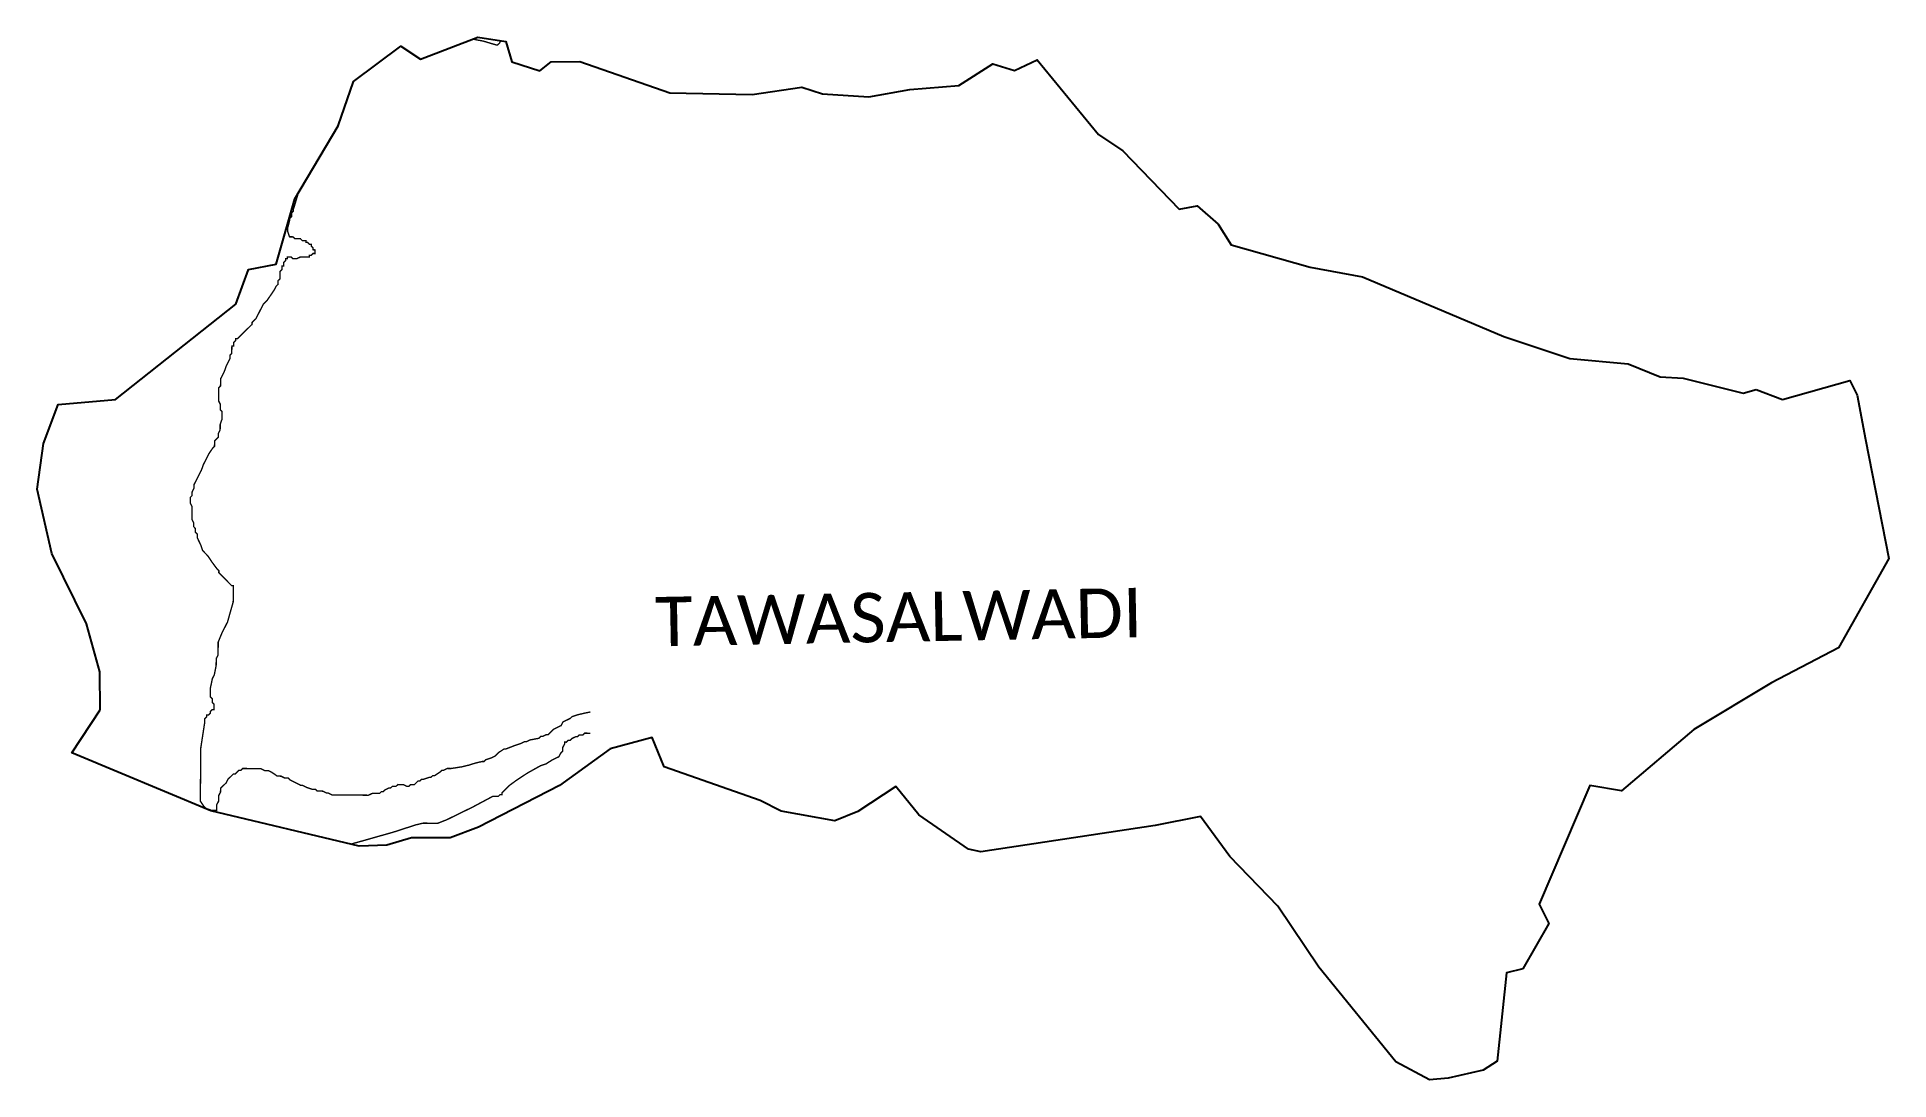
# Model space of a CAD drawing. Header units: metres. Extents: x 312772 to 316848, y 1913888 to 1916183.
import ezdxf

# ---------------------------------------------------------------- set-up
doc = ezdxf.new("R2010")
doc.units = ezdxf.units.M
for name, color, linetype in [('HAZARDS LINE', 1, 'Continuous'), ('village', 3, 'Continuous'), ('VILLAGE NAME', 250, 'Continuous')]:
    doc.layers.add(name, color=color, linetype=linetype)
doc.styles.get("Standard").update_dxf_attribs({"font": 'simplex.shx'})

msp = doc.modelspace()

# ---------------------------------------------------------------- linework, layer by layer
at = {"layer": 'HAZARDS LINE', "lineweight": 18, "const_width": 3.02}
for points in [[(313730.3, 1916178.3), (313753.5, 1916173.9), (313781.6, 1916165.6), (313785.6, 1916165.6), (313789.7, 1916169.5), (313792.3, 1916174.6)], [(313989.6, 1914697.6), (313977.5, 1914695.2), (313961.4, 1914691.4), (313949.3, 1914687.5), (313945.2, 1914683.5), (313929.1, 1914675.6), (313925, 1914667.6), (313908.8, 1914659.7), (313896.6, 1914647.7), (313892.6, 1914647.7), (313884.5, 1914643.8), (313880.5, 1914643.8), (313876.4, 1914639.8), (313856.3, 1914636), (313848.2, 1914632), (313844.2, 1914632.1), (313836.1, 1914628.1), (313824, 1914624.2), (313803.8, 1914616.3), (313799.8, 1914616.4), (313787.7, 1914608.4), (313779.5, 1914600.5), (313771.5, 1914596.5), (313759.4, 1914592.6), (313755.3, 1914588.6), (313751.3, 1914588.7), (313735.1, 1914584.8), (313723, 1914580.9), (313706.9, 1914577), (313682.7, 1914573.2), (313674.7, 1914573.3), (313666.6, 1914569.3), (313662.6, 1914569.3), (313658.5, 1914565.4), (313646.4, 1914557.4), (313642.4, 1914557.5), (313638.3, 1914553.5), (313634.3, 1914553.5), (313622.2, 1914549.6), (313618.2, 1914549.6), (313614.1, 1914545.6), (313610.1, 1914545.7), (313606, 1914541.7), (313602, 1914537.7), (313593.9, 1914537.8), (313589.9, 1914533.8), (313585.8, 1914533.8), (313577.8, 1914537.9), (313565.8, 1914538), (313561.7, 1914534), (313553.7, 1914534.1), (313549.6, 1914530.1), (313545.6, 1914530.2), (313537.5, 1914526.2), (313533.4, 1914522.2), (313529.4, 1914522.3), (313525.4, 1914518.3), (313509.3, 1914518.4), (313501.2, 1914514.5), (313420.7, 1914515.2), (313412.7, 1914519.3), (313408.7, 1914519.3), (313400.7, 1914523.4), (313388.6, 1914523.5), (313384.6, 1914527.6), (313376.6, 1914527.7), (313364.6, 1914531.8), (313356.6, 1914535.9), (313352.5, 1914535.9), (313328.5, 1914548.2), (313324.5, 1914552.3), (313316.5, 1914552.4), (313308.5, 1914556.4), (313300.4, 1914556.5), (313288.4, 1914564.7), (313280.4, 1914568.8), (313272.4, 1914568.8), (313264.4, 1914572.9), (313224.1, 1914573.3), (313220.1, 1914569.3), (313216.1, 1914569.4), (313212, 1914565.4), (313207.9, 1914561.4), (313203.9, 1914561.4), (313199.9, 1914557.4), (313195.8, 1914553.4), (313191.7, 1914549.5), (313187.7, 1914541.4), (313183.6, 1914537.5), (313179.5, 1914533.5), (313175.5, 1914529.5), (313175.4, 1914521.4), (313171.3, 1914513.4), (313171.2, 1914501.4), (313167.1, 1914493.4), (313167, 1914481.3), (313154.9, 1914481.4), (313142.9, 1914485.5), (313138.9, 1914489.6), (313131, 1914501.7), (313132, 1914618.4), (313140.6, 1914674.6), (313140.7, 1914682.7), (313144.7, 1914686.7), (313144.7, 1914690.7), (313148.8, 1914690.7), (313152.8, 1914694.7), (313152.9, 1914698.7), (313156.9, 1914702.7), (313160.9, 1914702.6), (313161.1, 1914714.7), (313157.1, 1914718.8), (313157.1, 1914726.8), (313153.2, 1914730.9), (313153.3, 1914751), (313157.5, 1914771.1), (313161.6, 1914779.1), (313165.8, 1914799.1), (313166, 1914815.2), (313170.1, 1914823.2), (313170.3, 1914851.4), (313178.6, 1914871.5), (313190.8, 1914895.5), (313203.3, 1914939.6), (313203.6, 1914975.8), (313199.6, 1914975.9), (313195.6, 1914979.9), (313191.6, 1914984), (313183.7, 1914992.1), (313179.7, 1914996.2), (313175.7, 1915000.2), (313171.7, 1915004.3), (313171.8, 1915008.3), (313167.8, 1915012.4), (313155.8, 1915028.6), (313147.9, 1915040.7), (313143.9, 1915044.8), (313136, 1915052.9), (313132, 1915065), (313128.1, 1915073.1), (313124.1, 1915081.2), (313124.2, 1915089.2), (313120.2, 1915093.3), (313120.3, 1915101.3), (313116.3, 1915105.4), (313116.4, 1915113.4), (313112.4, 1915121.5), (313112.7, 1915149.7), (313108.7, 1915157.8), (313108.8, 1915169.8), (313112.9, 1915173.8), (313113, 1915181.9), (313117.1, 1915189.9), (313117.1, 1915197.9), (313125.3, 1915213.9), (313129.4, 1915221.9), (313133.5, 1915230), (313137.7, 1915242), (313149.9, 1915266), (313158.1, 1915278), (313162.2, 1915282), (313162.3, 1915294.1), (313166.3, 1915298.1), (313170.4, 1915302), (313170.5, 1915310.1), (313174.6, 1915318.1), (313174.7, 1915330.2), (313178.8, 1915342.2), (313178.9, 1915358.3), (313175, 1915362.4), (313175.1, 1915374.4), (313171.1, 1915382.5), (313171.4, 1915410.7), (313175.4, 1915414.7), (313175.6, 1915430.7), (313183.8, 1915446.8), (313187.9, 1915458.8), (313192, 1915466.8), (313196.1, 1915474.8), (313196.2, 1915482.9), (313200.2, 1915486.9), (313200.4, 1915502.9), (313204.4, 1915502.9), (313204.5, 1915511), (313208.5, 1915514.9), (313208.6, 1915519), (313212.6, 1915518.9), (313216.6, 1915522.9), (313228.8, 1915534.9), (313245, 1915550.8), (313245.1, 1915554.8), (313249.1, 1915558.8), (313253.2, 1915562.8), (313261.4, 1915578.8), (313265.5, 1915586.9), (313269.6, 1915594.9), (313273.6, 1915598.8), (313277.7, 1915602.8), (313294, 1915626.8), (313298.1, 1915634.8), (313302.2, 1915638.8), (313302.2, 1915646.9), (313306.3, 1915650.9), (313306.4, 1915666.9), (313310.5, 1915670.9), (313310.6, 1915679), (313314.6, 1915678.9), (313314.7, 1915687), (313318.7, 1915691), (313318.8, 1915695), (313322.8, 1915695), (313322.8, 1915699), (313330.9, 1915698.9), (313334.8, 1915694.9), (313342.9, 1915694.8), (313351, 1915698.7), (313371.1, 1915698.6), (313371.1, 1915702.6), (313375.1, 1915702.5), (313379.2, 1915706.5), (313383.2, 1915706.5), (313383.3, 1915714.5), (313379.3, 1915714.6), (313379.3, 1915718.6), (313375.3, 1915722.7), (313375.4, 1915726.7), (313371.3, 1915726.7), (313367.4, 1915730.8), (313363.3, 1915730.8), (313363.4, 1915734.8), (313355.3, 1915734.9), (313351.3, 1915739), (313339.3, 1915739.1), (313335.3, 1915743.1), (313327.2, 1915743.2), (313323.3, 1915755.3), (313323.4, 1915763.4), (313327.6, 1915779.4), (313327.6, 1915783.4), (313331.7, 1915787.4), (313331.7, 1915795.5), (313335.8, 1915799.5), (313335.8, 1915803.5), (313346.6, 1915839.4)], [(313462.4, 1914406.9), (313488.2, 1914414), (313556.8, 1914433.5), (313605.2, 1914449.2), (313621.3, 1914453), (313653.5, 1914452.7), (313673.7, 1914460.6), (313697.9, 1914472.5), (313730.3, 1914488.3), (313774.7, 1914512), (313786.8, 1914511.9), (313790.8, 1914515.9), (313794.9, 1914515.8), (313794.9, 1914519.9), (313799, 1914523.9), (313811.1, 1914535.8), (313827.3, 1914547.7), (313851.6, 1914563.6), (313879.9, 1914579.4), (313892, 1914583.4), (313904.2, 1914591.3), (313912.2, 1914595.3), (313920.3, 1914599.2), (313924.4, 1914607.2), (313928.5, 1914611.2), (313928.6, 1914619.2), (313932.7, 1914627.3), (313932.7, 1914631.3), (313936.7, 1914631.2), (313940.8, 1914635.2), (313944.8, 1914635.2), (313948.9, 1914639.2), (313956.9, 1914643.1), (313961, 1914643.1), (313965, 1914647.1), (313973.1, 1914647), (313977.1, 1914651), (313989.2, 1914650.9)]]:
    msp.add_lwpolyline(points, dxfattribs=at)
at = {"layer": 'village', "flags": 128}
msp.add_lwpolyline([(316555.7, 1915407.2), (316613.4, 1915385.4)], dxfattribs=at)
at = {"layer": 'village', "color": 3, "true_color": 0x00ff00}
for points in [[(312910.2, 1914702.4, 0), (312910.1, 1914785.7, 0), (312880.8, 1914891.4, 0), (312803.9, 1915046.5, 0), (312771.6, 1915188, 0), (312785.8, 1915288.7, 0), (312818.2, 1915373.9, 0), (312944.5, 1915385, 0), (313208.8, 1915594.7, 0), (313236.9, 1915671.3, 0), (313297.6, 1915682.7, 0), (313339.3, 1915826.9, 0), (313434.3, 1915987.3, 0), (313468, 1916084.9, 0), (313572.6, 1916163, 0), (313615.5, 1916134, 0), (313741.8, 1916182.8, 0), (313803.2, 1916172.8, 0), (313816.8, 1916128.5, 0), (313878.1, 1916108.5, 0), (313903.4, 1916128.2, 0), (313966.6, 1916129.2, 0), (314164.4, 1916059.7, 0), (314345.6, 1916056.6, 0), (314454.9, 1916072.7, 0), (314500.3, 1916058, 0), (314602.3, 1916051.4, 0), (314692.7, 1916067.3, 0), (314800.2, 1916075.8, 0), (314875.6, 1916123.8, 0), (314922.7, 1916109.2, 0), (314973, 1916132.6, 0), (315107.7, 1915968.2, 0), (315161.6, 1915932.5, 0), (315285.7, 1915803.8, 0), (315325.3, 1915811.7, 0), (315371.4, 1915771.1, 0), (315400.3, 1915725.8, 0), (315573.7, 1915676.3, 0), (315688.9, 1915654.9, 0), (316000.2, 1915523.5, 0), (316145.6, 1915475.7, 0), (316273.6, 1915464, 0), (316344.1, 1915435, 0), (316394.9, 1915431.9, 0), (316527.1, 1915399, 0), (316555.7, 1915407.2, 0)], [(316613.4, 1915385.4, 0), (316761.8, 1915426.9, 0), (316777.9, 1915395, 0), (316795.9, 1915297.3, 0), (316847.8, 1915035.7, 0), (316736.6, 1914839.1, 0), (316589.3, 1914761.5, 0), (316418.7, 1914659.1, 0), (316259.2, 1914524.1, 0), (316189.2, 1914535.7, 0), (316077.9, 1914274.5, 0), (316099.4, 1914232.5, 0), (316042.1, 1914132.7, 0), (316006.1, 1914123.5, 0), (315985.4, 1913929.3, 0), (315955, 1913909.7, 0), (315877.4, 1913891.6, 0), (315836.4, 1913887.9, 0), (315762.6, 1913927.8, 0), (315592.7, 1914135.9, 0), (315502.6, 1914270.4, 0), (315397.3, 1914379.6, 0), (315332.8, 1914467.9, 0), (315232.5, 1914447.7, 0), (314848.6, 1914390.1, 0), (314821.5, 1914395.7, 0), (314712.7, 1914471, 0), (314661.9, 1914533.4, 0), (314578.3, 1914478.5, 0), (314527.3, 1914457.8, 0), (314409.5, 1914479.7, 0), (314363.1, 1914503.1, 0), (314152.3, 1914577.1, 0), (314125.2, 1914641.8, 0), (314033.3, 1914616.8, 0), (313921.8, 1914536.1, 0), (313743.3, 1914444.3, 0), (313680.6, 1914420.6, 0), (313595.7, 1914420.9, 0), (313541.3, 1914404.2, 0), (313480.5, 1914402.6, 0), (313154.3, 1914479.9, 0), (312848.4, 1914607.6, 0), (312910.2, 1914702.4, 0)]]:
    msp.add_polyline3d(points, dxfattribs=at)

# ---------------------------------------------------------------- texts
at = {"layer": 'VILLAGE NAME', "insert": (314130.9, 1914950.5), "char_height": 108.748, "attachment_point": 1, "rotation": 1.1028}
msp.add_mtext_dynamic_manual_height_columns('{\\fCalibri|b0|i0|c0|p34;TAWASALWADI}', width=1571.314, gutter_width=543.7, heights=[0], dxfattribs=at)

doc.saveas('drawing.dxf')
